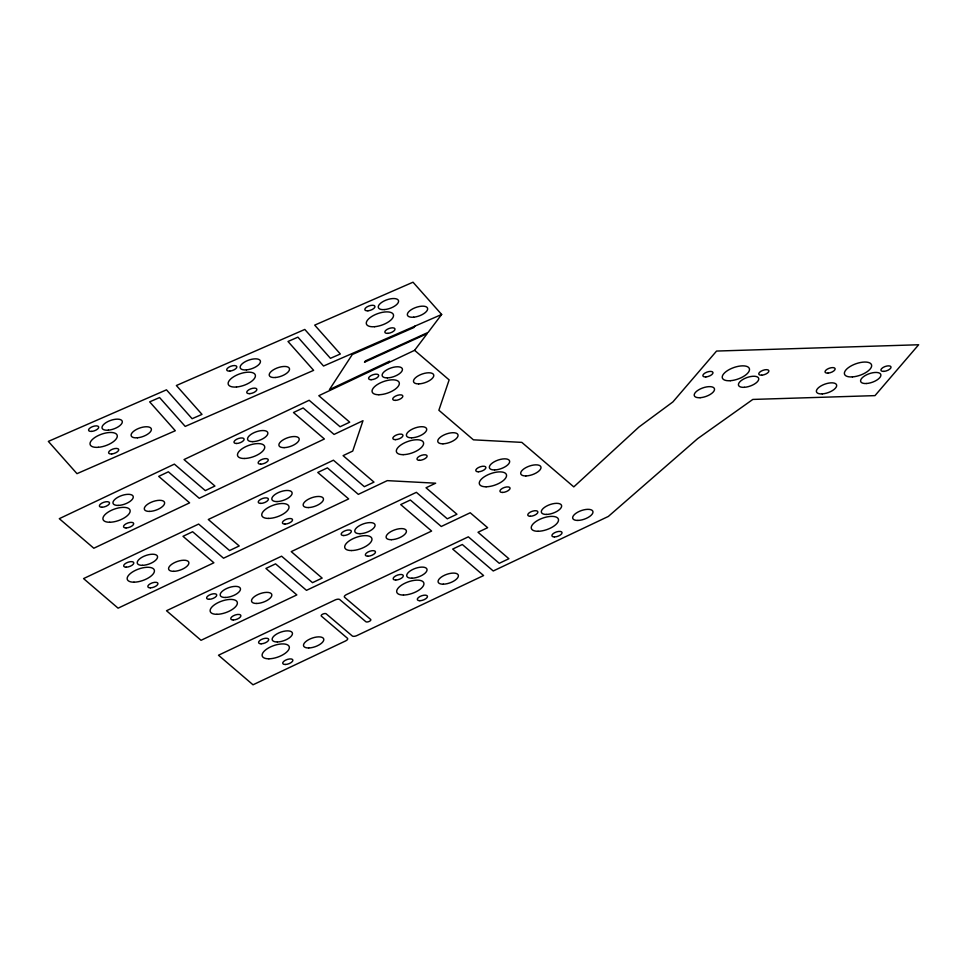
<?xml version="1.0" encoding="UTF-8"?>
<svg xmlns="http://www.w3.org/2000/svg" width="967" height="967" viewBox="0 0 967 967"><rect width="100%" height="100%" fill="white"/><g stroke="black" fill="none" stroke-linecap="round" stroke-linejoin="round"><path stroke-width="1.45" d="M388.553 362.661L389.604 361.211L329.445 389.616L352.302 354.502L413.924 327.523L414.928 326.133M414.601 350.32L449.135 379.898L438.873 410.25L473.407 439.828L521.817 442.378L573.794 486.885L638.933 427.027L672.899 401.921L716.559 351.057L918.65 344.76L874.99 395.624L752.834 399.431L697.691 438.607L608.328 516.451L493.243 570.977L462.323 544.506L452.677 549.075L483.597 575.546L356.896 635.573A3.711 1.583 -19.3 0 1 352.278 635.972L326.193 613.827A2.732 1.172 -19.3 0 0 322.785 614.118A2.732 1.172 -19.3 0 0 321.37 616.112L347.443 638.256A3.711 1.583 -19.3 0 1 345.533 640.964L253.016 684.793L218.482 655.227L335.126 599.951A3.711 1.583 -19.3 0 1 339.743 599.564L365.828 621.708A2.732 1.172 -19.3 0 0 369.237 621.418A2.732 1.172 -19.3 0 0 370.651 619.424L344.578 597.28A3.711 1.583 -19.3 0 1 346.488 594.572L468.342 536.83L499.262 563.302L508.908 558.733L478 532.261L487.646 527.692L470.216 512.764L441.266 526.483L410.346 500.012L400.701 504.581L431.62 531.052L306.479 590.341L275.571 563.87L265.913 568.439L296.833 594.91L201.039 640.299L166.505 610.733L281.59 556.194L312.51 582.666L322.156 578.097L291.236 551.625L416.378 492.336L447.286 518.808L456.944 514.239L426.024 487.767L435.67 483.198L387.271 480.635L358.322 494.355L327.402 467.883L317.756 472.452L348.676 498.924L223.534 558.213L192.626 531.741L182.981 536.31L213.888 562.782L118.095 608.17L83.561 578.592L198.646 524.066L229.566 550.537L239.212 545.968L208.292 519.497L333.434 460.207L364.341 486.679L373.999 482.11L343.08 455.638L352.725 451.069L362.988 420.705L334.05 434.425L303.13 407.953L293.485 412.522L324.404 438.994L199.262 498.283L168.355 471.811L158.697 476.38L189.617 502.852L93.823 548.241L59.289 518.675L174.374 464.136L205.294 490.607L214.94 486.038L184.02 459.567L309.162 400.278L340.07 426.749L349.728 422.18L318.808 395.708L414.601 350.32L427.196 333.627L364.511 362.226L365.381 360.945L428.127 332.394L441.653 314.468L413.018 282.207L314.698 325.13L340.336 353.995L330.436 358.322L304.798 329.445L176.369 385.519L202.006 414.384L192.107 418.711L166.469 389.834L48.35 441.399L76.985 473.661L175.305 430.738L149.667 401.861L159.567 397.546L185.205 426.411L313.634 370.349L287.997 341.484L297.896 337.157L323.534 366.022L441.653 314.468M277.36 641.967A10.649 4.545 -19.3 0 0 292.469 633.506A10.649 4.545 -19.3 0 0 277.106 633.784A10.649 4.545 -19.3 0 0 277.36 641.967M261.09 643.804A5.343 2.285 -19.3 0 0 268.753 639.598A5.343 2.285 -19.3 0 0 261.102 639.658A5.343 2.285 -19.3 0 0 261.09 643.804M268.899 658.805A14.287 6.104 -19.3 0 0 289.363 647.539A14.287 6.104 -19.3 0 0 268.923 647.721A14.287 6.104 -19.3 0 0 268.899 658.805M236.492 443.49A5.343 2.285 -19.3 0 0 244.143 439.272A5.343 2.285 -19.3 0 0 236.504 439.344A5.343 2.285 -19.3 0 0 236.492 443.49M494.56 469.938A10.649 4.545 -19.3 0 0 509.669 461.477A10.649 4.545 -19.3 0 0 494.294 461.755A10.649 4.545 -19.3 0 0 494.56 469.938M546.536 514.432A10.649 4.545 -19.3 0 0 561.646 505.971A10.649 4.545 -19.3 0 0 546.27 506.249A10.649 4.545 -19.3 0 0 546.536 514.432M478.29 471.775A5.343 2.285 -19.3 0 0 485.942 467.569A5.343 2.285 -19.3 0 0 478.302 467.629A5.343 2.285 -19.3 0 0 478.29 471.775M530.267 516.269A5.343 2.285 -19.3 0 0 537.918 512.063A5.343 2.285 -19.3 0 0 530.279 512.123A5.343 2.285 -19.3 0 0 530.267 516.269M538.063 531.282A14.287 6.104 -19.3 0 0 558.527 520.016A14.287 6.104 -19.3 0 0 538.087 520.186A14.287 6.104 -19.3 0 0 538.063 531.282M118.167 505.415A10.649 4.545 -19.3 0 0 133.277 496.941A10.649 4.545 -19.3 0 0 117.914 497.231A10.649 4.545 -19.3 0 0 118.167 505.415M486.087 486.788A14.287 6.104 -19.3 0 0 506.563 475.522A14.287 6.104 -19.3 0 0 486.111 475.691A14.287 6.104 -19.3 0 0 486.087 486.788M391.321 539.695A10.649 4.545 -19.3 0 0 406.43 531.234A10.649 4.545 -19.3 0 0 391.055 531.512A10.649 4.545 -19.3 0 0 391.321 539.695M554.417 536.951A5.343 2.285 -19.3 0 0 562.069 532.744A5.343 2.285 -19.3 0 0 554.429 532.805A5.343 2.285 -19.3 0 0 554.417 536.951M577.879 520.427A10.649 4.545 -19.3 0 0 592.989 511.966A10.649 4.545 -19.3 0 0 577.613 512.244A10.649 4.545 -19.3 0 0 577.879 520.427M101.91 507.252A5.343 2.285 -19.3 0 0 109.561 503.033A5.343 2.285 -19.3 0 0 101.91 503.106A5.343 2.285 -19.3 0 0 101.91 507.252M359.978 533.699A10.649 4.545 -19.3 0 0 375.087 525.238A10.649 4.545 -19.3 0 0 359.712 525.516A10.649 4.545 -19.3 0 0 359.978 533.699M109.706 522.253A14.287 6.104 -19.3 0 0 130.17 510.987A14.287 6.104 -19.3 0 0 109.73 511.168A14.287 6.104 -19.3 0 0 109.706 522.253M285.253 664.486A5.343 2.285 -19.3 0 0 292.904 660.268A5.343 2.285 -19.3 0 0 285.253 660.328A5.343 2.285 -19.3 0 0 285.253 664.486M308.703 647.963A10.649 4.545 -19.3 0 0 323.812 639.489A10.649 4.545 -19.3 0 0 308.449 639.779A10.649 4.545 -19.3 0 0 308.703 647.963M343.708 535.549A5.343 2.285 -19.3 0 0 351.359 531.33A5.343 2.285 -19.3 0 0 343.72 531.391A5.343 2.285 -19.3 0 0 343.708 535.549M351.505 550.549A14.287 6.104 -19.3 0 0 371.981 539.284A14.287 6.104 -19.3 0 0 351.529 539.453A14.287 6.104 -19.3 0 0 351.505 550.549M367.859 556.218A5.343 2.285 -19.3 0 0 375.51 552.012A5.343 2.285 -19.3 0 0 367.871 552.072A5.343 2.285 -19.3 0 0 367.859 556.218M419.835 600.712A5.343 2.285 -19.3 0 0 427.487 596.506A5.343 2.285 -19.3 0 0 419.835 596.566A5.343 2.285 -19.3 0 0 419.835 600.712M308.376 507.566A10.649 4.545 -19.3 0 0 323.486 499.105A10.649 4.545 -19.3 0 0 308.11 499.383A10.649 4.545 -19.3 0 0 308.376 507.566M418.687 383.875A10.649 4.545 -19.3 0 0 433.796 375.414A10.649 4.545 -19.3 0 0 418.433 375.692A10.649 4.545 -19.3 0 0 418.687 383.875M225.384 597.473A10.649 4.545 -19.3 0 0 240.493 589A10.649 4.545 -19.3 0 0 225.13 589.29A10.649 4.545 -19.3 0 0 225.384 597.473M502.441 492.457A5.343 2.285 -19.3 0 0 510.092 488.25A5.343 2.285 -19.3 0 0 502.453 488.311A5.343 2.285 -19.3 0 0 502.441 492.457M209.126 599.31A5.343 2.285 -19.3 0 0 216.777 595.092A5.343 2.285 -19.3 0 0 209.126 595.164A5.343 2.285 -19.3 0 0 209.126 599.31M525.903 475.933A10.649 4.545 -19.3 0 0 541.012 467.472A10.649 4.545 -19.3 0 0 525.649 467.75A10.649 4.545 -19.3 0 0 525.903 475.933M216.922 614.311A14.287 6.104 -19.3 0 0 237.386 603.045A14.287 6.104 -19.3 0 0 216.946 603.227A14.287 6.104 -19.3 0 0 216.922 614.311M137.435 437.785A10.649 4.545 -19.3 0 0 151.311 428.828A10.649 4.545 -19.3 0 0 135.005 430.291A10.649 4.545 -19.3 0 0 137.435 437.785M229.795 371.098A5.343 2.285 -19.3 0 0 236.83 366.626A5.343 2.285 -19.3 0 0 228.683 367.303A5.343 2.285 -19.3 0 0 229.795 371.098M827.994 373.129A5.343 2.285 -19.3 0 0 835.15 368.705A5.343 2.285 -19.3 0 0 827.099 369.261A5.343 2.285 -19.3 0 0 827.994 373.129M173.794 571.328A10.649 4.545 -19.3 0 0 188.903 562.867A10.649 4.545 -19.3 0 0 173.528 563.145A10.649 4.545 -19.3 0 0 173.794 571.328M246.488 369.877A10.649 4.545 -19.3 0 0 260.365 360.909A10.649 4.545 -19.3 0 0 244.047 362.383A10.649 4.545 -19.3 0 0 246.488 369.877M108.364 430.17A10.649 4.545 -19.3 0 0 122.229 421.213A10.649 4.545 -19.3 0 0 105.923 422.676A10.649 4.545 -19.3 0 0 108.364 430.17M284.914 524.09A5.343 2.285 -19.3 0 0 292.566 519.883A5.343 2.285 -19.3 0 0 284.927 519.944A5.343 2.285 -19.3 0 0 284.914 524.09M260.764 503.408A5.343 2.285 -19.3 0 0 268.415 499.202A5.343 2.285 -19.3 0 0 260.776 499.262A5.343 2.285 -19.3 0 0 260.764 503.408M233.277 619.98A5.343 2.285 -19.3 0 0 240.928 615.774A5.343 2.285 -19.3 0 0 233.277 615.834A5.343 2.285 -19.3 0 0 233.277 619.98M236.504 387.005A14.287 6.104 -19.3 0 0 255.312 375.027A14.287 6.104 -19.3 0 0 233.543 376.828A14.287 6.104 -19.3 0 0 236.504 387.005M700.12 397.703A10.649 4.545 -19.3 0 0 714.492 388.915A10.649 4.545 -19.3 0 0 698.512 389.931A10.649 4.545 -19.3 0 0 700.12 397.703M249.824 393.654A5.343 2.285 -19.3 0 0 256.859 389.181A5.343 2.285 -19.3 0 0 248.712 389.858A5.343 2.285 -19.3 0 0 249.824 393.654M883.886 371.388A5.343 2.285 -19.3 0 0 891.042 366.964A5.343 2.285 -19.3 0 0 882.992 367.52A5.343 2.285 -19.3 0 0 883.886 371.388M277.033 501.571A10.649 4.545 -19.3 0 0 292.143 493.11A10.649 4.545 -19.3 0 0 276.767 493.388A10.649 4.545 -19.3 0 0 277.033 501.571M852.435 376.9A14.287 6.104 -19.3 0 0 871.593 365.043A14.287 6.104 -19.3 0 0 850.041 366.541A14.287 6.104 -19.3 0 0 852.435 376.9M268.56 518.421A14.287 6.104 -19.3 0 0 289.036 507.155A14.287 6.104 -19.3 0 0 268.584 507.324A14.287 6.104 -19.3 0 0 268.56 518.421M275.571 377.493A10.649 4.545 -19.3 0 0 289.435 368.524A10.649 4.545 -19.3 0 0 273.129 369.998A10.649 4.545 -19.3 0 0 275.571 377.493M256.738 603.468A10.649 4.545 -19.3 0 0 271.848 594.995A10.649 4.545 -19.3 0 0 256.473 595.285A10.649 4.545 -19.3 0 0 256.738 603.468M730.278 380.708A14.287 6.104 -19.3 0 0 749.437 368.85A14.287 6.104 -19.3 0 0 727.885 370.349A14.287 6.104 -19.3 0 0 730.278 380.708M442.959 443.805A10.649 4.545 -19.3 0 0 458.068 435.343A10.649 4.545 -19.3 0 0 442.705 435.621A10.649 4.545 -19.3 0 0 442.959 443.805M705.837 376.937A5.343 2.285 -19.3 0 0 712.993 372.513A5.343 2.285 -19.3 0 0 704.943 373.069A5.343 2.285 -19.3 0 0 705.837 376.937M419.497 460.328A5.343 2.285 -19.3 0 0 427.148 456.11A5.343 2.285 -19.3 0 0 419.509 456.182A5.343 2.285 -19.3 0 0 419.497 460.328M91.672 431.403A5.343 2.285 -19.3 0 0 98.707 426.93A5.343 2.285 -19.3 0 0 90.56 427.595A5.343 2.285 -19.3 0 0 91.672 431.403M284.105 447.636A10.649 4.545 -19.3 0 0 299.214 439.175A10.649 4.545 -19.3 0 0 283.839 439.453A10.649 4.545 -19.3 0 0 284.105 447.636M822.276 393.895A10.649 4.545 -19.3 0 0 836.648 385.108A10.649 4.545 -19.3 0 0 820.669 386.123A10.649 4.545 -19.3 0 0 822.276 393.895M395.225 400.398A5.343 2.285 -19.3 0 0 402.876 396.192A5.343 2.285 -19.3 0 0 395.237 396.252A5.343 2.285 -19.3 0 0 395.225 400.398M395.346 439.647A5.343 2.285 -19.3 0 0 402.997 435.44A5.343 2.285 -19.3 0 0 395.358 435.501A5.343 2.285 -19.3 0 0 395.346 439.647M403.481 595.043A14.287 6.104 -19.3 0 0 423.945 583.778A14.287 6.104 -19.3 0 0 403.505 583.947A14.287 6.104 -19.3 0 0 403.481 595.043M371.074 379.717A5.343 2.285 -19.3 0 0 378.726 375.51A5.343 2.285 -19.3 0 0 371.086 375.571A5.343 2.285 -19.3 0 0 371.074 379.717M98.368 447.298A14.287 6.104 -19.3 0 0 117.188 435.331A14.287 6.104 -19.3 0 0 95.407 437.132A14.287 6.104 -19.3 0 0 98.368 447.298M378.871 394.729A14.287 6.104 -19.3 0 0 399.347 383.464A14.287 6.104 -19.3 0 0 378.895 383.633A14.287 6.104 -19.3 0 0 378.871 394.729M411.616 437.809A10.649 4.545 -19.3 0 0 426.725 429.348A10.649 4.545 -19.3 0 0 411.35 429.626A10.649 4.545 -19.3 0 0 411.616 437.809M866.492 383.512A10.649 4.545 -19.3 0 0 880.864 374.725A10.649 4.545 -19.3 0 0 864.885 375.74A10.649 4.545 -19.3 0 0 866.492 383.512M111.701 453.958A5.343 2.285 -19.3 0 0 118.723 449.486A5.343 2.285 -19.3 0 0 110.589 450.151A5.343 2.285 -19.3 0 0 111.701 453.958M387.344 377.879A10.649 4.545 -19.3 0 0 402.453 369.418A10.649 4.545 -19.3 0 0 387.078 369.696A10.649 4.545 -19.3 0 0 387.344 377.879M403.142 454.659A14.287 6.104 -19.3 0 0 423.619 443.394A14.287 6.104 -19.3 0 0 403.166 443.563A14.287 6.104 -19.3 0 0 403.142 454.659M367.919 310.806A5.343 2.285 -19.3 0 0 374.954 306.334A5.343 2.285 -19.3 0 0 366.819 306.998A5.343 2.285 -19.3 0 0 367.919 310.806M384.612 309.573A10.649 4.545 -19.3 0 0 398.489 300.604A10.649 4.545 -19.3 0 0 382.17 302.079A10.649 4.545 -19.3 0 0 384.612 309.573M443.297 584.189A10.649 4.545 -19.3 0 0 458.406 575.728A10.649 4.545 -19.3 0 0 443.031 576.006A10.649 4.545 -19.3 0 0 443.297 584.189M744.336 387.32A10.649 4.545 -19.3 0 0 758.72 378.532A10.649 4.545 -19.3 0 0 742.729 379.548A10.649 4.545 -19.3 0 0 744.336 387.32M126.061 527.934A5.343 2.285 -19.3 0 0 133.712 523.715A5.343 2.285 -19.3 0 0 126.061 523.776A5.343 2.285 -19.3 0 0 126.061 527.934M374.628 326.701A14.287 6.104 -19.3 0 0 393.436 314.734A14.287 6.104 -19.3 0 0 371.666 316.535A14.287 6.104 -19.3 0 0 374.628 326.701M133.978 582.182A14.287 6.104 -19.3 0 0 154.442 570.917A14.287 6.104 -19.3 0 0 134.002 571.086A14.287 6.104 -19.3 0 0 133.978 582.182M149.522 511.41A10.649 4.545 -19.3 0 0 164.632 502.937A10.649 4.545 -19.3 0 0 149.256 503.227A10.649 4.545 -19.3 0 0 149.522 511.41M150.332 587.851A5.343 2.285 -19.3 0 0 157.984 583.645A5.343 2.285 -19.3 0 0 150.344 583.705A5.343 2.285 -19.3 0 0 150.332 587.851M413.695 317.188A10.649 4.545 -19.3 0 0 427.559 308.231A10.649 4.545 -19.3 0 0 411.253 309.694A10.649 4.545 -19.3 0 0 413.695 317.188M244.288 458.491A14.287 6.104 -19.3 0 0 264.753 447.225A14.287 6.104 -19.3 0 0 244.313 447.395A14.287 6.104 -19.3 0 0 244.288 458.491M260.643 464.16A5.343 2.285 -19.3 0 0 268.294 459.954A5.343 2.285 -19.3 0 0 260.655 460.014A5.343 2.285 -19.3 0 0 260.643 464.16M126.181 567.182A5.343 2.285 -19.3 0 0 133.833 562.963A5.343 2.285 -19.3 0 0 126.194 563.036A5.343 2.285 -19.3 0 0 126.181 567.182M411.942 578.206A10.649 4.545 -19.3 0 0 427.051 569.732A10.649 4.545 -19.3 0 0 411.688 570.01A10.649 4.545 -19.3 0 0 411.942 578.206M252.762 441.641A10.649 4.545 -19.3 0 0 267.871 433.18A10.649 4.545 -19.3 0 0 252.496 433.458A10.649 4.545 -19.3 0 0 252.762 441.641M761.73 375.196A5.343 2.285 -19.3 0 0 768.886 370.772A5.343 2.285 -19.3 0 0 760.836 371.328A5.343 2.285 -19.3 0 0 761.73 375.196M387.948 333.361A5.343 2.285 -19.3 0 0 394.983 328.877A5.343 2.285 -19.3 0 0 386.836 329.554A5.343 2.285 -19.3 0 0 387.948 333.361M142.451 565.332A10.649 4.545 -19.3 0 0 157.561 556.871A10.649 4.545 -19.3 0 0 142.185 557.149A10.649 4.545 -19.3 0 0 142.451 565.332M395.684 580.043A5.343 2.285 -19.3 0 0 403.336 575.824A5.343 2.285 -19.3 0 0 395.684 575.897A5.343 2.285 -19.3 0 0 395.684 580.043"/></g></svg>
